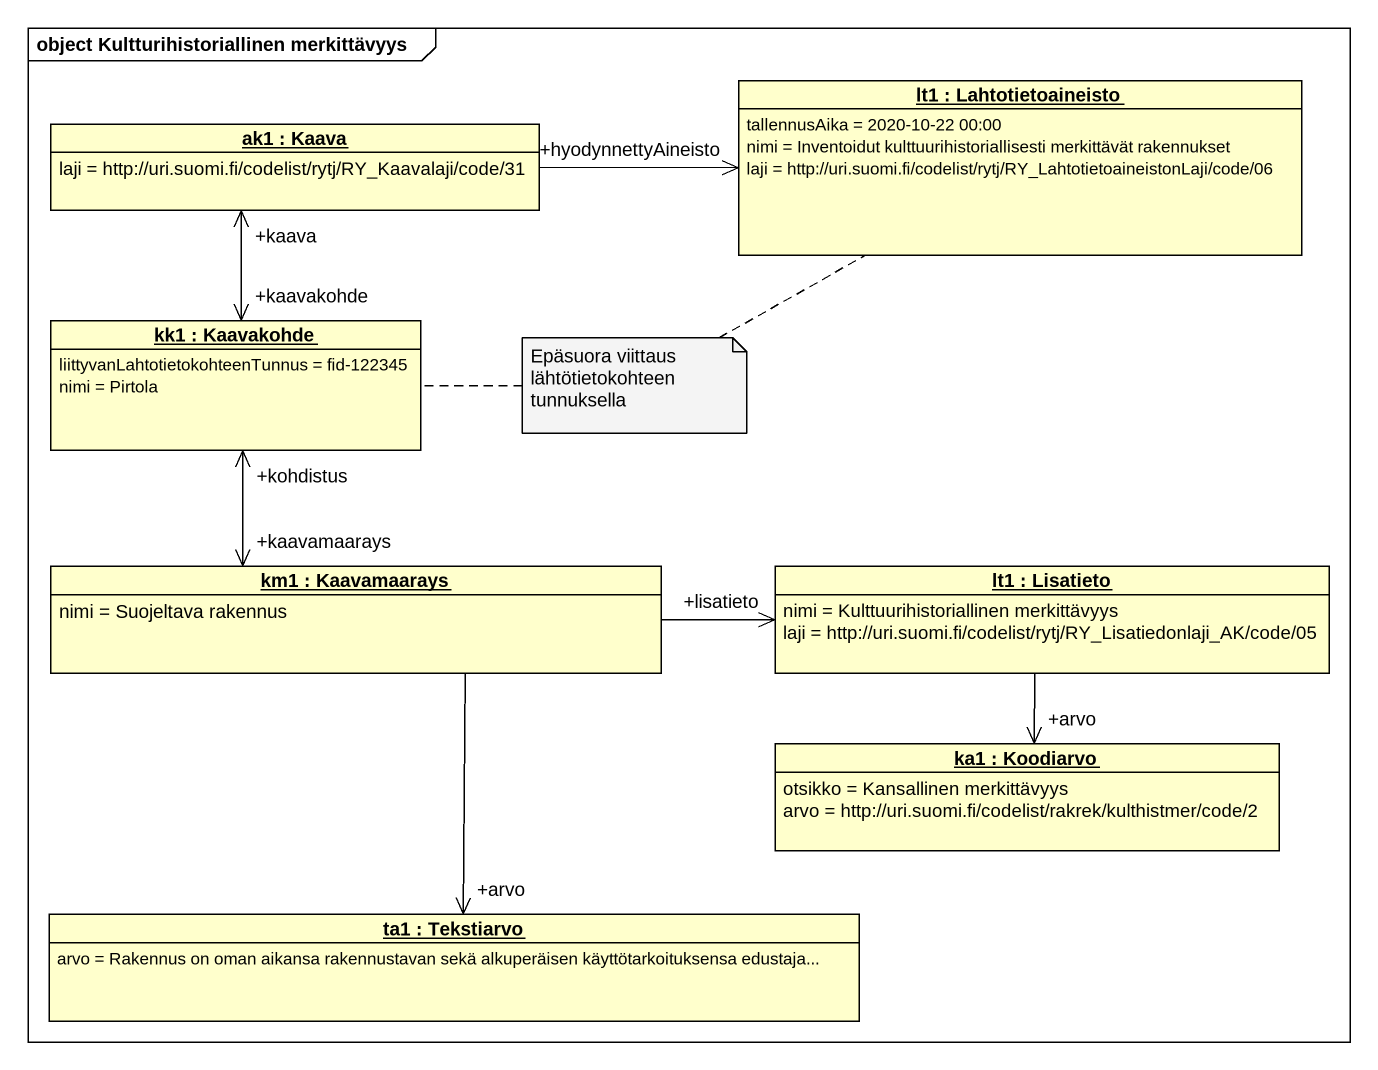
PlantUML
@startuml
mainframe object Kultturihistoriallinen merkittävyys
hide circle
hide empty members
object "lt1 : Lahtotietoaineisto" as lt1 {
  tallennusAika = 2020-10-22 00:00
  nimi = Inventoidut kulttuurihistoriallisesti merkittävät rakennukset
  laji = http://uri.suomi.fi/codelist/rytj/RY_LahtotietoaineistonLaji/code/06
}
object "ak1 : Kaava" as ak1 {
  laji = http://uri.suomi.fi/codelist/rytj/RY_Kaavalaji/code/31
}
object "kk1 : Kaavakohde" as kk1 {
  liittyvanLahtotietokohteenTunnus = fid-122345
  nimi = Pirtola
}
object "km1 : Kaavamaarays" as km1 {
  nimi = Suojeltava rakennus
}
object "lt1 : Lisatieto" as lt1_2 {
  nimi = Kulttuurihistoriallinen merkittävyys
  laji = http://uri.suomi.fi/codelist/rytj/RY_Lisatiedonlaji_AK/code/05
}
object "ka1 : Koodiarvo" as ka1 {
  otsikko = Kansallinen merkittävyys
  arvo = http://uri.suomi.fi/codelist/rakrek/kulthistmer/code/2
}
object "ta1 : Tekstiarvo" as ta1 {
  arvo = Rakennus on oman aikansa rakennustavan sekä alkuperäisen käyttötarkoituksensa edustaja...
}
ak1 -right-> "+hyodynnettyAineisto" lt1
ak1 "+kaava" <--> "+kaavakohde" kk1
kk1 "+kohdistus" <--> "+kaavamaarays" km1
km1 -right-> "+lisatieto" lt1_2
km1 --> "+arvo" ta1
lt1_2 --> "+arvo" ka1
note as N1
  Epäsuora viittaus lähtötietokohteen tunnuksella
end note
N1 .. lt1
N1 .. kk1
@enduml
